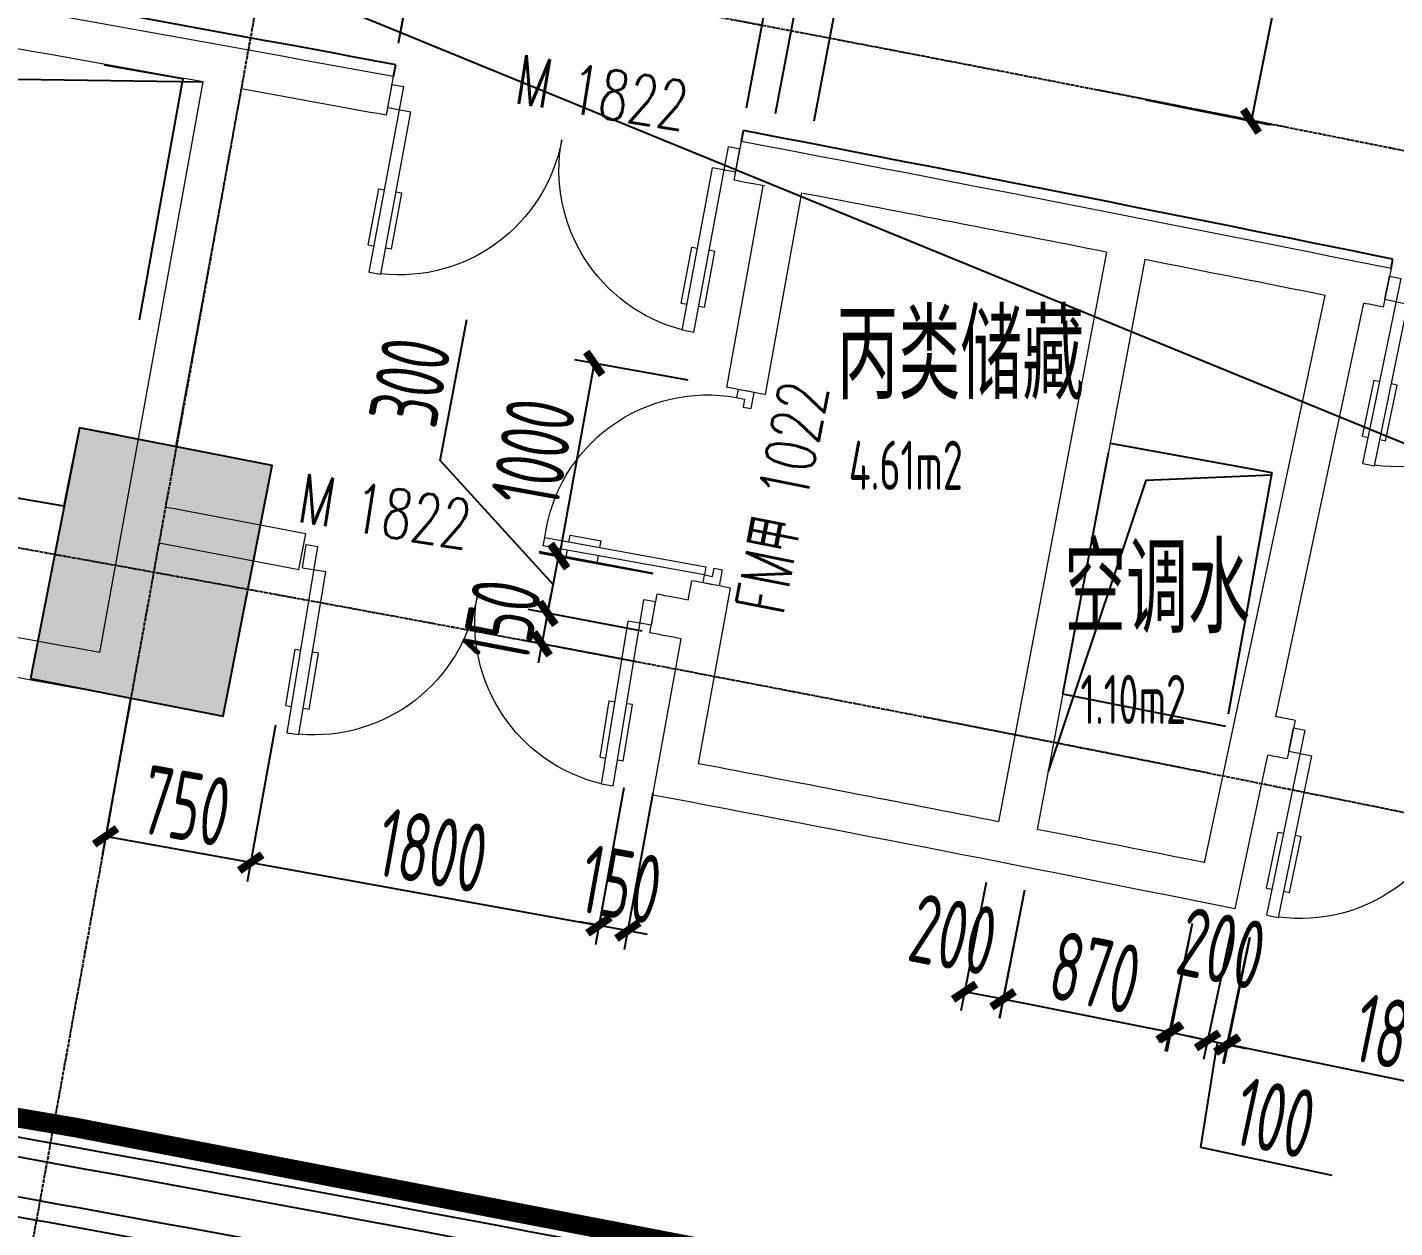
# Model space of a CAD drawing. Header units: millimetres. Extents: x 11515858 to 24947533, y -12764720 to -6305528.
# Drawn here: x 11831666 to 11838623, y -6401523 to -6395416 of the extents above; entities that cross this region are included whole.
import ezdxf
from ezdxf.enums import TextEntityAlignment as Align

# ---------------------------------------------------------------- set-up
doc = ezdxf.new("R2010")
doc.units = ezdxf.units.MM
doc.header["$LTSCALE"] = 10
for name, pattern in [('A2-RG-AXIS$0$CENTER', [2, 1.25, -0.25, 0.25, -0.25]), ('A2-RG-AXIS$0$DOTE', [2.42, 2, -0.2, 0.02, -0.2]), ('A2-RI-F3$0$DASHDOT2', [0.5, 0.25, -0.125, 0, -0.125]), ('A2-RI-F3$0$DASHED2', [0.375, 0.25, -0.125]), ('A2-RI-F3$0$HIDDEN', [0.375, 0.25, -0.125])]:
    doc.linetypes.add(name, pattern=pattern)
for name, color, linetype in [('A2-RB-F3$0$$34$A-DIMS-100', 1, 'Continuous'), ('A2-RB-F3$0$A-DIMS-100', 1, 'Continuous'), ('A2-RG-AXIS$0$A-GRID', 1, 'A2-RG-AXIS$0$CENTER'), ('A2-RI-F3$0$A-DOOR-ROLL', 2, 'A2-RI-F3$0$DASHED2'), ('A2-RI-F3$0$A-HOLE', 2, 'Continuous'), ('A2-RI-F3$0$A-STRS-HRAL', 80, 'Continuous'), ('A2-RI-F3$0$A-SYMB-AREA', 4, 'Continuous'), ('A2-RI-F3$0$A-SYMB-DOOR', 4, 'Continuous'), ('A2-RI-F3$0$A-SYMB-NAME', 4, 'Continuous'), ('A2-RI-F3$0$A-SYMB-VOID', 35, 'Continuous'), ('A2-RI-F3$0$an-door', 2, 'Continuous'), ('A2-RI-F3$0$WINDOW_TEXT', 7, 'Continuous'), ('A2-RS-F3$0$A-HATH-GRAY', 8, 'Continuous'), ('A2-RS-F3$0$A-WALL-CONC', 6, 'Continuous'), ('A2-RV-F3$0$A-STRS-HRAL', 80, 'Continuous')]:
    doc.layers.add(name, color=color, linetype=linetype)
for name, color, linetype, lineweight in [('A2-RI-F3$0$$1$A-WALL', 7, 'Continuous', 5), ('A2-RI-F3$0$A-DOOR', 32, 'Continuous', 5), ('A2-RI-F3$0$A-GLAZ', 140, 'Continuous', 5), ('A2-RI-F3$0$A-WALL', 7, 'Continuous', 5)]:
    doc.layers.add(name, color=color, linetype=linetype, lineweight=lineweight)
doc.styles.add('A2-RB-F3$0$$0$XD2008', font='hzs.shx', dxfattribs={"width": 0.7, "bigfont": 'hztxt.shx'})
doc.styles.add('A2-RB-F3$0$XD2008', font='hzs.shx', dxfattribs={"width": 0.7, "bigfont": 'hztxt.shx'})
doc.styles.add('A2-RI-F3$0$ECADI', font='hzs.shx', dxfattribs={"width": 0.7, "bigfont": 'hztxt.shx'})
doc.styles.add('A2-RI-F3$0$ECADI-TXT', font='simplex.shx', dxfattribs={"bigfont": 'hztxt.shx'})
doc.styles.add('A2-RI-F3$0$SIMPLEX', font='simplex.shx', dxfattribs={"width": 0.7})
doc.dimstyles.new('A2-RB-F3$0$$0$XD100$0', dxfattribs={"dimscale": 100, "dimtxt": 3.5, "dimasz": 1, "dimexe": 1, "dimexo": 2, "dimgap": 0.5, "dimtad": 1, "dimdec": 0, "dimdsep": 46, "dimtxsty": 'A2-RB-F3$0$$0$XD2008', "dimblk1": 'A2-RB-F3$0$$20$_ArchTick', "dimblk2": 'A2-RB-F3$0$$20$_ArchTick', "dimsah": 1, "dimcen": 2.5, "dimclrt": 4, "dimaunit": 1, "dimadec": 0, "dimazin": 0, "dimtfac": 1, "dimtdec": 0, "dimtix": 1, "dimtmove": 2, "dimatfit": 3, "dimfxl": 0, "dimtolj": 1, "dimtzin": 0, "dimarcsym": 0})
doc.dimstyles.new('A2-RB-F3$0$XD100$0', dxfattribs={"dimscale": 100, "dimtxt": 3.5, "dimasz": 1, "dimexe": 1, "dimexo": 2, "dimgap": 0.5, "dimtad": 1, "dimdec": 0, "dimdsep": 46, "dimtxsty": 'A2-RB-F3$0$XD2008', "dimblk1": 'A2-RB-F3$0$_ArchTick', "dimblk2": 'A2-RB-F3$0$_ArchTick', "dimsah": 1, "dimcen": 2.5, "dimclrt": 4, "dimaunit": 1, "dimadec": 0, "dimazin": 0, "dimtfac": 1, "dimtdec": 0, "dimtix": 1, "dimtmove": 1, "dimatfit": 3, "dimfxl": 0, "dimtolj": 1, "dimtzin": 0, "dimarcsym": 0})

# ---------------------------------------------------------------- blocks, each defined once
blk = doc.blocks.new('A2-RG-AXIS')
at = {"layer": 'A2-RG-AXIS$0$A-GRID', "linetype": 'A2-RG-AXIS$0$DOTE'}
blk.add_line((11829692, -6412654), (11836852.5, -6373096.9), dxfattribs=at)
for radius, start, end in [(304100, 75.589285, 95.407644), (300800, 75.589285, 95.407644), (293700, 75.589281, 95.407645)]:
    blk.add_arc((11778730.7, -6694178.7), radius, start, end, dxfattribs=at)
blk = doc.blocks.new('A2-RV-F3')
at = {"layer": 'A2-RV-F3$0$A-STRS-HRAL'}
for radius, start, end in [(297553.8, 79.538901, 80.680588), (297453.8, 79.54485, 80.699949)]:
    blk.add_arc((11778730.6, -6694182.5), radius, start, end, dxfattribs=at)
blk = doc.blocks.new('A2-RB-F3$0$$20$_ArchTick')
at = {"color": 0, "linetype": 'ByBlock', "const_width": 0.4}
blk.add_lwpolyline([(-0.5, -0.5), (0.5, 0.5)], dxfattribs=at)
blk = doc.blocks.new('*D1060')
at = {"layer": 'A2-RB-F3$0$$34$A-DIMS-100', "color": 0, "lineweight": -2, "ltscale": 3, "transparency": 16777216}
for p, q in [((11833555.4, -6395496.6), (11833703, -6394703.3)), ((11833684.7, -6394801.7), (11835454.6, -6395130.9)), ((11835325.3, -6395825.8), (11835472.9, -6395032.6))]:
    blk.add_line(p, q, dxfattribs=at)
at = {"layer": 'Defpoints', "color": 0, "ltscale": 3, "transparency": 16777216}
for p in [(11835454.6, -6395130.9), (11833518.8, -6395693.2), (11835288.7, -6396022.5)]:
    blk.add_point(p, dxfattribs=at)
at = {"layer": 'A2-RB-F3$0$$34$A-DIMS-100', "color": 0, "lineweight": -2, "ltscale": 3, "transparency": 16777216, "xscale": 100, "yscale": 100, "zscale": 100}
for p, rotation in [((11833684.7, -6394801.7), 169.4617773598684), ((11835454.6, -6395130.9), 349.4617773598684)]:
    blk.add_blockref('A2-RB-F3$0$$20$_ArchTick', p, dxfattribs=dict(at, rotation=rotation))
at = {"layer": 'A2-RB-F3$0$$34$A-DIMS-100', "color": 4, "ltscale": 3, "transparency": 16777216, "insert": (11834610.8, -6394745.1), "char_height": 350, "attachment_point": 5, "rotation": 349.46178, "style": 'A2-RB-F3$0$$0$XD2008'}
blk.add_mtext('\\A1;1800', dxfattribs=at)
blk = doc.blocks.new('*D1061')
at = {"layer": 'A2-RB-F3$0$$34$A-DIMS-100', "color": 0, "lineweight": -2, "ltscale": 3, "transparency": 16777216}
for p, q in [((11832817.1, -6395362.7), (11832961, -6394568.8)), ((11833681.5, -6394801.1), (11832943.2, -6394667.2)), ((11833555.4, -6395496.6), (11833699.3, -6394702.7))]:
    blk.add_line(p, q, dxfattribs=at)
at = {"layer": 'Defpoints', "color": 0, "ltscale": 3, "transparency": 16777216}
for p in [(11832943.2, -6394667.2), (11832781.4, -6395559.5), (11833519.7, -6395693.4)]:
    blk.add_point(p, dxfattribs=at)
at = {"layer": 'A2-RB-F3$0$$34$A-DIMS-100', "color": 0, "lineweight": -2, "ltscale": 3, "transparency": 16777216, "xscale": 100, "yscale": 100, "zscale": 100}
for p, rotation in [((11832943.2, -6394667.2), 169.7259665540356), ((11833681.5, -6394801.1), 349.7259665540356)]:
    blk.add_blockref('A2-RB-F3$0$$20$_ArchTick', p, dxfattribs=dict(at, rotation=rotation))
at = {"layer": 'A2-RB-F3$0$$34$A-DIMS-100', "color": 4, "ltscale": 3, "transparency": 16777216, "insert": (11833352.5, -6394512.8), "char_height": 350, "attachment_point": 5, "rotation": 349.72597, "style": 'A2-RB-F3$0$$0$XD2008'}
blk.add_mtext('\\A1;750', dxfattribs=at)
blk = doc.blocks.new('*D1062')
at = {"layer": 'A2-RB-F3$0$$34$A-DIMS-100', "color": 0, "lineweight": -2, "ltscale": 3, "transparency": 16777216}
for p, q in [((11835325.3, -6395825.8), (11835474.9, -6395033)), ((11835472.9, -6395853.7), (11835622.5, -6395060.8)), ((11835456.4, -6395131.3), (11835603.9, -6395159.1))]:
    blk.add_line(p, q, dxfattribs=at)
at = {"layer": 'Defpoints', "color": 0, "ltscale": 3, "transparency": 16777216}
for p in [(11835603.9, -6395159.1), (11835288.2, -6396022.4), (11835435.8, -6396050.2)]:
    blk.add_point(p, dxfattribs=at)
at = {"layer": 'A2-RB-F3$0$$34$A-DIMS-100', "color": 0, "lineweight": -2, "ltscale": 3, "transparency": 16777216, "xscale": 100, "yscale": 100, "zscale": 100}
for p, rotation in [((11835456.4, -6395131.3), 169.3131484996896), ((11835603.9, -6395159.1), 349.3131484996896)]:
    blk.add_blockref('A2-RB-F3$0$$20$_ArchTick', p, dxfattribs=dict(at, rotation=rotation))
at = {"layer": 'A2-RB-F3$0$$34$A-DIMS-100', "color": 4, "ltscale": 3, "transparency": 16777216, "insert": (11835492.7, -6394675.1), "char_height": 350, "attachment_point": 5, "rotation": 349.31315, "style": 'A2-RB-F3$0$$0$XD2008'}
blk.add_mtext('\\A1;150', dxfattribs=at)
blk = doc.blocks.new('*D1063')
at = {"layer": 'A2-RB-F3$0$$34$A-DIMS-100', "color": 0, "lineweight": -2, "ltscale": 3, "transparency": 16777216}
for p, q in [((11835472.9, -6395853.7), (11835623, -6395060.5)), ((11835669.4, -6395890.9), (11835819.5, -6395097.7)), ((11835604.4, -6395158.8), (11835800.9, -6395196))]:
    blk.add_line(p, q, dxfattribs=at)
at = {"layer": 'Defpoints', "color": 0, "ltscale": 3, "transparency": 16777216}
for p in [(11835800.9, -6395196), (11835435.7, -6396050.2), (11835632.2, -6396087.4)]:
    blk.add_point(p, dxfattribs=at)
at = {"layer": 'A2-RB-F3$0$$34$A-DIMS-100', "color": 0, "lineweight": -2, "ltscale": 3, "transparency": 16777216, "xscale": 100, "yscale": 100, "zscale": 100}
for p, rotation in [((11835604.4, -6395158.8), 169.2819101496355), ((11835800.9, -6395196), 349.2819101496355)]:
    blk.add_blockref('A2-RB-F3$0$$20$_ArchTick', p, dxfattribs=dict(at, rotation=rotation))
at = {"layer": 'A2-RB-F3$0$$34$A-DIMS-100', "color": 4, "ltscale": 3, "transparency": 16777216, "insert": (11836121.6, -6395049), "char_height": 350, "attachment_point": 5, "rotation": 349.28191, "style": 'A2-RB-F3$0$$0$XD2008'}
blk.add_mtext('\\A1;200', dxfattribs=at)
blk = doc.blocks.new('*D1028')
at = {"layer": 'A2-RB-F3$0$$34$A-DIMS-100', "color": 0, "lineweight": -2, "transparency": 16777216}
for p, q in [((11837753.6, -6393826.7), (11838386.1, -6393954.7)), ((11838288.1, -6393934.9), (11837891.8, -6395892.9)), ((11837357.3, -6395784.7), (11837989.8, -6395912.7))]:
    blk.add_line(p, q, dxfattribs=at)
at = {"layer": 'Defpoints', "color": 0, "transparency": 16777216}
for p in [(11837557.6, -6393787), (11837161.3, -6395745), (11837891.8, -6395892.9)]:
    blk.add_point(p, dxfattribs=at)
at = {"layer": 'A2-RB-F3$0$$34$A-DIMS-100', "color": 0, "lineweight": -2, "transparency": 16777216, "xscale": 100, "yscale": 100, "zscale": 100}
for p, rotation in [((11838288.1, -6393934.9), 78.55769477486852), ((11837891.8, -6395892.9), 258.5576947748685)]:
    blk.add_blockref('A2-RB-F3$0$$20$_ArchTick', p, dxfattribs=dict(at, rotation=rotation))
at = {"layer": 'A2-RB-F3$0$$34$A-DIMS-100', "color": 4, "transparency": 16777216, "insert": (11837869.4, -6394869.2), "char_height": 350, "attachment_point": 5, "rotation": 78.55769, "style": 'A2-RB-F3$0$$0$XD2008'}
blk.add_mtext('\\A1;2000', dxfattribs=at)
blk = doc.blocks.new('A2-RB-F3$0$_ArchTick')
at = {"color": 0, "linetype": 'ByBlock', "const_width": 0.4}
blk.add_lwpolyline([(-0.5, -0.5), (0.5, 0.5)], dxfattribs=at)
blk = doc.blocks.new('*D737')
at = {"layer": 'A2-RB-F3$0$A-DIMS-100', "color": 0, "lineweight": -2, "transparency": 16777216}
for p, q in [((11837885.8, -6400046.6), (11837753.2, -6400689.6)), ((11839648.5, -6400410), (11839516, -6401053)), ((11839536.2, -6400955), (11837773.4, -6400591.6))]:
    blk.add_line(p, q, dxfattribs=at)
at = {"layer": 'Defpoints', "color": 0, "transparency": 16777216}
for p in [(11837926.1, -6399850.7), (11839688.9, -6400214.1), (11837773.4, -6400591.6)]:
    blk.add_point(p, dxfattribs=at)
at = {"layer": 'A2-RB-F3$0$A-DIMS-100', "color": 0, "lineweight": -2, "transparency": 16777216, "xscale": 100, "yscale": 100, "zscale": 100}
for p, rotation in [((11837773.4, -6400591.6), 168.3516733498275), ((11839536.2, -6400955), 348.3516733498274)]:
    blk.add_blockref('A2-RB-F3$0$_ArchTick', p, dxfattribs=dict(at, rotation=rotation))
at = {"layer": 'A2-RB-F3$0$A-DIMS-100', "color": 4, "transparency": 16777216, "insert": (11838700.2, -6400553), "char_height": 350, "attachment_point": 5, "rotation": 348.35167, "style": 'A2-RB-F3$0$XD2008'}
blk.add_mtext('\\A1;1800', dxfattribs=at)
blk = doc.blocks.new('*D952')
at = {"layer": 'A2-RB-F3$0$A-DIMS-100', "color": 0, "lineweight": -2, "transparency": 16777216}
for p, q in [((11836739.8, -6399806), (11836610.3, -6400458.5)), ((11837593.1, -6399975.4), (11837463.6, -6400627.8)), ((11837483.1, -6400529.8), (11836629.8, -6400360.4))]:
    blk.add_line(p, q, dxfattribs=at)
at = {"layer": 'Defpoints', "color": 0, "transparency": 16777216}
for p in [(11836778.7, -6399609.9), (11837632, -6399779.2), (11836629.8, -6400360.4)]:
    blk.add_point(p, dxfattribs=at)
at = {"layer": 'A2-RB-F3$0$A-DIMS-100', "color": 0, "lineweight": -2, "transparency": 16777216, "xscale": 100, "yscale": 100, "zscale": 100}
for p, rotation in [((11836629.8, -6400360.4), 168.7752234004399), ((11837483.1, -6400529.8), 348.7752234004399)]:
    blk.add_blockref('A2-RB-F3$0$_ArchTick', p, dxfattribs=dict(at, rotation=rotation))
at = {"layer": 'A2-RB-F3$0$A-DIMS-100', "color": 4, "transparency": 16777216, "insert": (11837100.2, -6400224.4), "char_height": 350, "attachment_point": 5, "rotation": 348.77522, "style": 'A2-RB-F3$0$XD2008'}
blk.add_mtext('\\A1;870', dxfattribs=at)
blk = doc.blocks.new('*D953')
at = {"layer": 'A2-RB-F3$0$A-DIMS-100', "color": 0, "lineweight": -2, "transparency": 16777216}
for p, q in [((11836543.6, -6399767.4), (11836415.2, -6400420.1)), ((11836739.8, -6399806), (11836611.4, -6400458.7)), ((11836630.7, -6400360.6), (11836434.5, -6400322))]:
    blk.add_line(p, q, dxfattribs=at)
at = {"layer": 'Defpoints', "color": 0, "transparency": 16777216}
for p in [(11836582.2, -6399571.2), (11836778.4, -6399609.8), (11836434.5, -6400322)]:
    blk.add_point(p, dxfattribs=at)
at = {"layer": 'A2-RB-F3$0$A-DIMS-100', "color": 0, "lineweight": -2, "transparency": 16777216, "xscale": 100, "yscale": 100, "zscale": 100}
for p, rotation in [((11836434.5, -6400322), 168.8706796175767), ((11836630.7, -6400360.6), 348.8706796175767)]:
    blk.add_blockref('A2-RB-F3$0$_ArchTick', p, dxfattribs=dict(at, rotation=rotation))
at = {"layer": 'A2-RB-F3$0$A-DIMS-100', "color": 4, "transparency": 16777216, "insert": (11836377.8, -6400031.8), "char_height": 350, "attachment_point": 5, "rotation": 348.87068, "style": 'A2-RB-F3$0$XD2008'}
blk.add_mtext('\\A1;200', dxfattribs=at)
blk = doc.blocks.new('*D955')
at = {"layer": 'A2-RB-F3$0$A-DIMS-100', "color": 0, "lineweight": -2, "transparency": 16777216}
for p, q in [((11832929.2, -6398966.2), (11832785.5, -6399763.8)), ((11834700.7, -6399285.3), (11834557, -6400082.9)), ((11832803.2, -6399665.4), (11834574.7, -6399984.5))]:
    blk.add_line(p, q, dxfattribs=at)
at = {"layer": 'Defpoints', "color": 0, "transparency": 16777216}
for p in [(11832964.6, -6398769.4), (11834736.1, -6399088.5), (11834574.7, -6399984.5)]:
    blk.add_point(p, dxfattribs=at)
at = {"layer": 'A2-RB-F3$0$A-DIMS-100', "color": 0, "lineweight": -2, "transparency": 16777216, "xscale": 100, "yscale": 100, "zscale": 100}
for p, rotation in [((11832803.2, -6399665.4), 169.788481055695), ((11834574.7, -6399984.5), 349.788481055695)]:
    blk.add_blockref('A2-RB-F3$0$_ArchTick', p, dxfattribs=dict(at, rotation=rotation))
at = {"layer": 'A2-RB-F3$0$A-DIMS-100', "color": 4, "transparency": 16777216, "insert": (11833728.8, -6399603.5), "char_height": 350, "attachment_point": 5, "rotation": 349.78848, "style": 'A2-RB-F3$0$XD2008'}
blk.add_mtext('\\A1;1800', dxfattribs=at)
blk = doc.blocks.new('*D956')
at = {"layer": 'A2-RB-F3$0$A-DIMS-100', "color": 0, "lineweight": -2, "transparency": 16777216}
for p, q in [((11834700.5, -6399285.3), (11834556.1, -6400082.8)), ((11834847.9, -6399312), (11834703.5, -6400109.5)), ((11834573.9, -6399984.4), (11834475.5, -6399966.6)), ((11834573.9, -6399984.4), (11834721.4, -6400011.1)), ((11834721.4, -6400011.1), (11834819.8, -6400028.9))]:
    blk.add_line(p, q, dxfattribs=at)
at = {"layer": 'Defpoints', "color": 0, "transparency": 16777216}
for p in [(11834736.1, -6399088.5), (11834883.6, -6399115.2), (11834721.4, -6400011.1)]:
    blk.add_point(p, dxfattribs=at)
at = {"layer": 'A2-RB-F3$0$A-DIMS-100', "color": 0, "lineweight": -2, "transparency": 16777216, "xscale": 100, "yscale": 100, "zscale": 100}
for p, rotation in [((11834573.9, -6399984.4), 349.7369256102861), ((11834721.4, -6400011.1), 169.7369256102861)]:
    blk.add_blockref('A2-RB-F3$0$_ArchTick', p, dxfattribs=dict(at, rotation=rotation))
at = {"layer": 'A2-RB-F3$0$A-DIMS-100', "color": 4, "transparency": 16777216, "insert": (11834687.7, -6399776.3), "char_height": 350, "attachment_point": 5, "rotation": 349.73693, "style": 'A2-RB-F3$0$XD2008'}
blk.add_mtext('\\A1;150', dxfattribs=at)
blk = doc.blocks.new('*D957')
at = {"layer": 'A2-RB-F3$0$A-DIMS-100', "color": 0, "lineweight": -2, "transparency": 16777216}
for p, q in [((11832190.8, -6398832.6), (11832046.5, -6399630.1)), ((11832929, -6398966.2), (11832784.6, -6399763.7)), ((11832802.4, -6399665.3), (11832064.3, -6399531.7))]:
    blk.add_line(p, q, dxfattribs=at)
at = {"layer": 'Defpoints', "color": 0, "transparency": 16777216}
for p in [(11832226.5, -6398635.8), (11832964.6, -6398769.4), (11832064.3, -6399531.7)]:
    blk.add_point(p, dxfattribs=at)
at = {"layer": 'A2-RB-F3$0$A-DIMS-100', "color": 0, "lineweight": -2, "transparency": 16777216, "xscale": 100, "yscale": 100, "zscale": 100}
for p, rotation in [((11832064.3, -6399531.7), 169.7377216622594), ((11832802.4, -6399665.3), 349.7377216622594)]:
    blk.add_blockref('A2-RB-F3$0$_ArchTick', p, dxfattribs=dict(at, rotation=rotation))
at = {"layer": 'A2-RB-F3$0$A-DIMS-100', "color": 4, "transparency": 16777216, "insert": (11832473.4, -6399377.1), "char_height": 350, "attachment_point": 5, "rotation": 349.73772, "style": 'A2-RB-F3$0$XD2008'}
blk.add_mtext('\\A1;750', dxfattribs=at)
blk = doc.blocks.new('*D959')
at = {"layer": 'A2-RB-F3$0$A-DIMS-100', "color": 0, "lineweight": -2, "transparency": 16777216}
for p, q in [((11837786.9, -6400025.5), (11837650.3, -6400667.7)), ((11837884.5, -6400046.3), (11837747.9, -6400688.4)), ((11837671.1, -6400569.9), (11837573.3, -6400549.1)), ((11837719.9, -6400580.3), (11837634.7, -6401113.2)), ((11837768.7, -6400590.6), (11837671.1, -6400569.9)), ((11837768.7, -6400590.6), (11837671.1, -6400569.9)), ((11837768.7, -6400590.6), (11837866.6, -6400611.4)), ((11837634.7, -6401113.2), (11838303, -6401255.4))]:
    blk.add_line(p, q, dxfattribs=at)
at = {"layer": 'Defpoints', "color": 0, "transparency": 16777216}
for p in [(11837828.5, -6399829.9), (11837926.1, -6399850.7), (11837671.1, -6400569.9)]:
    blk.add_point(p, dxfattribs=at)
at = {"layer": 'A2-RB-F3$0$A-DIMS-100', "color": 0, "lineweight": -2, "transparency": 16777216, "xscale": 100, "yscale": 100, "zscale": 100}
for p, rotation in [((11837671.1, -6400569.9), 347.9908717001107), ((11837768.7, -6400590.6), 167.9908717001107)]:
    blk.add_blockref('A2-RB-F3$0$_ArchTick', p, dxfattribs=dict(at, rotation=rotation))
at = {"layer": 'A2-RB-F3$0$A-DIMS-100', "color": 4, "transparency": 16777216, "insert": (11838015.7, -6400964.2), "char_height": 350, "attachment_point": 5, "rotation": 347.99087, "style": 'A2-RB-F3$0$XD2008'}
blk.add_mtext('\\A1;100', dxfattribs=at)
blk = doc.blocks.new('*D960')
at = {"layer": 'A2-RB-F3$0$A-DIMS-100', "color": 0, "lineweight": -2, "transparency": 16777216}
for p, q in [((11837593.1, -6399975.4), (11837454.7, -6400626.1)), ((11837788.7, -6400017), (11837650.3, -6400667.7)), ((11837671.1, -6400569.9), (11837475.5, -6400528.3))]:
    blk.add_line(p, q, dxfattribs=at)
at = {"layer": 'Defpoints', "color": 0, "transparency": 16777216}
for p in [(11837634.7, -6399779.7), (11837830.3, -6399821.4), (11837475.5, -6400528.3)]:
    blk.add_point(p, dxfattribs=at)
at = {"layer": 'A2-RB-F3$0$A-DIMS-100', "color": 0, "lineweight": -2, "transparency": 16777216, "xscale": 100, "yscale": 100, "zscale": 100}
for p, rotation in [((11837475.5, -6400528.3), 167.9908716998356), ((11837671.1, -6400569.9), 347.9908716998356)]:
    blk.add_blockref('A2-RB-F3$0$_ArchTick', p, dxfattribs=dict(at, rotation=rotation))
at = {"layer": 'A2-RB-F3$0$A-DIMS-100', "color": 4, "transparency": 16777216, "insert": (11837743.2, -6400102.1), "char_height": 350, "attachment_point": 5, "rotation": 347.99087, "style": 'A2-RB-F3$0$XD2008'}
blk.add_mtext('\\A1;200', dxfattribs=at)
blk = doc.blocks.new('*D1009')
at = {"layer": 'A2-RB-F3$0$A-DIMS-100', "color": 0, "lineweight": -2, "transparency": 16777216}
for p, q in [((11834550.3, -6397125.2), (11834372.2, -6398109.3)), ((11835028, -6397211.7), (11834451.9, -6397107.4)), ((11834849.8, -6398195.8), (11834273.8, -6398091.5))]:
    blk.add_line(p, q, dxfattribs=at)
at = {"layer": 'Defpoints', "color": 0, "transparency": 16777216}
for p in [(11835224.8, -6397247.4), (11834372.2, -6398109.3), (11835046.6, -6398231.4)]:
    blk.add_point(p, dxfattribs=at)
at = {"layer": 'A2-RB-F3$0$A-DIMS-100', "color": 0, "lineweight": -2, "transparency": 16777216, "xscale": 100, "yscale": 100, "zscale": 100}
for p, rotation in [((11834550.3, -6397125.2), 79.73693983042891), ((11834372.2, -6398109.3), 259.7369398304289)]:
    blk.add_blockref('A2-RB-F3$0$_ArchTick', p, dxfattribs=dict(at, rotation=rotation))
at = {"layer": 'A2-RB-F3$0$A-DIMS-100', "color": 4, "transparency": 16777216, "insert": (11834239.9, -6397577.2), "char_height": 350, "attachment_point": 5, "rotation": 79.73694, "style": 'A2-RB-F3$0$XD2008'}
blk.add_mtext('\\A1;1000', dxfattribs=at)
blk = doc.blocks.new('*D1010')
at = {"layer": 'A2-RB-F3$0$A-DIMS-100', "color": 0, "lineweight": -2, "transparency": 16777216}
for p, q in [((11833765.8, -6397619.8), (11833902.3, -6396902.6)), ((11834340.9, -6398249.8), (11833765.8, -6397619.8)), ((11834850.2, -6398194), (11834270.7, -6398083.7)), ((11834368.9, -6398102.4), (11834312.9, -6398397.1)), ((11834794.1, -6398488.7), (11834214.6, -6398378.4))]:
    blk.add_line(p, q, dxfattribs=at)
at = {"layer": 'Defpoints', "color": 0, "transparency": 16777216}
for p in [(11835046.6, -6398231.4), (11834312.9, -6398397.1), (11834990.6, -6398526.1)]:
    blk.add_point(p, dxfattribs=at)
at = {"layer": 'A2-RB-F3$0$A-DIMS-100', "color": 0, "lineweight": -2, "transparency": 16777216, "xscale": 100, "yscale": 100, "zscale": 100}
for p, rotation in [((11834368.9, -6398102.4), 79.22597475086594), ((11834312.9, -6398397.1), 259.2259747508659)]:
    blk.add_blockref('A2-RB-F3$0$_ArchTick', p, dxfattribs=dict(at, rotation=rotation))
at = {"layer": 'A2-RB-F3$0$A-DIMS-100', "color": 4, "transparency": 16777216, "insert": (11833613, -6397219.1), "char_height": 350, "attachment_point": 5, "rotation": 79.22597, "style": 'A2-RB-F3$0$XD2008'}
blk.add_mtext('\\A1;300', dxfattribs=at)
blk = doc.blocks.new('*D1011')
at = {"layer": 'A2-RB-F3$0$A-DIMS-100', "color": 0, "lineweight": -2, "transparency": 16777216}
for p, q in [((11834312.9, -6398397.1), (11834331.5, -6398298.9)), ((11834794.1, -6398488.7), (11834214.6, -6398378.4)), ((11834312.9, -6398397.1), (11834283.3, -6398552.2)), ((11834764.6, -6398643.8), (11834185.1, -6398533.5)), ((11834283.3, -6398552.2), (11834264.6, -6398650.5))]:
    blk.add_line(p, q, dxfattribs=at)
at = {"layer": 'Defpoints', "color": 0, "transparency": 16777216}
for p in [(11834283.3, -6398552.2), (11834990.6, -6398526.1), (11834961.1, -6398681.2)]:
    blk.add_point(p, dxfattribs=at)
at = {"layer": 'A2-RB-F3$0$A-DIMS-100', "color": 0, "lineweight": -2, "transparency": 16777216, "xscale": 100, "yscale": 100, "zscale": 100}
for p, rotation in [((11834312.9, -6398397.1), 259.2259747511472), ((11834283.3, -6398552.2), 79.22597475114719)]:
    blk.add_blockref('A2-RB-F3$0$_ArchTick', p, dxfattribs=dict(at, rotation=rotation))
at = {"layer": 'A2-RB-F3$0$A-DIMS-100', "color": 4, "transparency": 16777216, "insert": (11834077.1, -6398432.6), "char_height": 350, "attachment_point": 5, "rotation": 79.22597, "style": 'A2-RB-F3$0$XD2008'}
blk.add_mtext('\\A1;150', dxfattribs=at)
blk = doc.blocks.new('A2-RI-F3$0$$DorLib2D$00000011')
for p, q in [((-0.4667, 0.4709), (-0.4667, -0.0625)), ((-0.4667, 0.4709), (-0.4333, 0.4709)), ((-0.4333, 0.4709), (-0.4333, 0.0042)), ((0.4333, 0.4709), (0.4333, 0.0042)), ((0.4667, 0.4709), (0.4333, 0.4709)), ((0.4667, 0.4709), (0.4667, -0.0625)), ((-0.4833, 0.3962), (-0.4667, 0.3962)), ((-0.4167, 0.3962), (-0.4333, 0.3962)), ((0.4167, 0.3962), (0.4333, 0.3962)), ((0.4833, 0.3962), (0.4667, 0.3962)), ((-0.4833, 0.2346), (-0.4667, 0.2346)), ((-0.4167, 0.2346), (-0.4333, 0.2346)), ((0.4167, 0.2346), (0.4333, 0.2346)), ((0.4833, 0.2346), (0.4667, 0.2346)), ((-0.5, 0.0042), (-0.4333, 0.0042)), ((-0.5, 0.0042), (-0.5, -0.0625)), ((0.5, 0.0042), (0.4333, 0.0042)), ((0.5, 0.0042), (0.5, -0.0625)), ((-0.5, -0.0625), (-0.4667, -0.0625)), ((0.5, -0.0625), (0.4667, -0.0625))]:
    blk.add_line(p, q)
at = {"lineweight": 13}
for p, q in [((-0.4833, 0.3962), (-0.4833, 0.2346)), ((-0.4167, 0.3962), (-0.4167, 0.2346)), ((0.4167, 0.3962), (0.4167, 0.2346)), ((0.4833, 0.3962), (0.4833, 0.2346))]:
    blk.add_line(p, q, dxfattribs=at)
for centre, start, end in [((-0.4667, 0.0042), 0, 85.904), ((0.4667, 0.0042), 94.096, 180)]:
    blk.add_arc(centre, 0.4667, start, end, dxfattribs=at)
blk = doc.blocks.new('A2-RI-F3$0$door-doublewing')
at = {"layer": 'A2-RI-F3$0$A-DOOR', "color": 4, "xscale": -0.9999999999999998, "rotation": 180}
blk.add_blockref('A2-RI-F3$0$$DorLib2D$00000011', (0, -0.0291), dxfattribs=at)
at = {"layer": 'A2-RI-F3$0$WINDOW_TEXT', "style": 'A2-RI-F3$0$SIMPLEX', "flags": 9}
blk.add_attdef('A', text='', height=1, dxfattribs=at).set_placement((0, 1.5), align=Align.MIDDLE)
blk = doc.blocks.new('A2-RI-F3$0$5erhfh')
at = {"layer": 'A2-RI-F3$0$A-SYMB-AREA', "style": 'A2-RI-F3$0$ECADI', "width": 0.7}
blk.add_attdef('340M2', text='', height=2.5, dxfattribs=at).set_placement((0, 1.25), align=Align.MIDDLE_LEFT)
at = {"layer": 'A2-RI-F3$0$A-SYMB-NAME', "style": 'A2-RI-F3$0$ECADI', "width": 0.7}
blk.add_attdef('CHINESENAME', (-12.292, 3.087), '', height=4.5, dxfattribs=at)
blk = doc.blocks.new('A2-RI-F3$0$door-1000')
for p, q in [((0.6493, 0.6471), (0.7083, 0.7059)), ((0.7083, 0.7059), (0.7083, 0.7059)), ((0.7083, 0.7059), (0.7672, 0.6469)), ((0.6787, 0.6175), (0.6493, 0.6471)), ((0.7082, 0.647), (0.6787, 0.6175)), ((0.7376, 0.6174), (0.7082, 0.647)), ((0.7672, 0.6469), (0.7376, 0.6174)), ((0.059, 0.0588), (0, 0)), ((0, 0), (0.0588, -0.059)), ((0, 0), (0, 0)), ((0.0589, -0.0001), (0.0884, 0.0293)), ((0.0884, 0.0293), (0.059, 0.0588)), ((0.0588, -0.059), (0.0883, -0.0296)), ((0.0883, -0.0296), (0.0589, -0.0001)), ((0.1179, -0.0002), (0.0883, -0.0296)), ((0.0883, -0.0296), (0.6766, -0.6199)), ((0.7061, -0.5905), (0.1179, -0.0002)), ((0.5051, -0.3888), (0.5301, -0.3639)), ((0.4506, -0.4431), (0.4756, -0.4182)), ((0.6183, -0.5024), (0.6432, -0.4775)), ((0.5638, -0.5566), (0.5888, -0.5318)), ((0.6766, -0.6199), (0.7061, -0.5905))]:
    blk.add_line(p, q)
at = {"lineweight": 13}
for p, q in [((0.6432, -0.4775), (0.5301, -0.3639)), ((0.5638, -0.5566), (0.4506, -0.4431))]:
    blk.add_line(p, q, dxfattribs=at)
blk.add_arc((0.1481, 0.0285), 0.8333, 312.03498, 44.97267, dxfattribs=at)
blk = doc.blocks.new('A2-RI-F3$0$ECADI-TAG-DOOR')
blk = doc.blocks.new('A2-RI-F3')
at = {"layer": 'A2-RI-F3$0$$1$A-WALL'}
for centre, radius, start, end in [((11778730.7, -6694178.7), 303300, 79.776904, 80.582032), ((11778730.7, -6694178.7), 303500, 79.597927, 80.293387), ((11778730.7, -6694178.7), 303300, 79.597892, 79.7395), ((11780422.1, -6685525.8), 294683.5, 78.612726, 79.267409), ((11778730.7, -6694178.7), 303300, 79.228315, 79.257865), ((11778730.7, -6694178.7), 303300, 78.893571, 79.190533), ((11778730.7, -6694178.7), 303300, 78.679083, 78.855788)]:
    blk.add_arc(centre, radius, start, end, dxfattribs=at)
at = {"layer": 'A2-RI-F3$0$A-DOOR-ROLL', "linetype": 'A2-RI-F3$0$DASHDOT2', "const_width": 100}
blk.add_lwpolyline([(11837257.3, -6407185.6), (11838263, -6402236.7, 0.016293), (11819125.2, -6398979.6)], format="xyb", dxfattribs=at)
at = {"layer": 'A2-RI-F3$0$A-GLAZ'}
blk.add_arc((11778730.7, -6694178.7), 292900, 76.321235, 95.292728, dxfattribs=at)
at = {"layer": 'A2-RI-F3$0$A-HOLE', "linetype": 'A2-RI-F3$0$HIDDEN', "ltscale": 500}
for points in [[(11828361.3, -6394966.9), (11832457.5, -6395676), (11832128.3, -6397491.4), (11831931.3, -6397452.6), (11831852.6, -6397852.7), (11828024.2, -6397191.8), (11828361.3, -6394966.9)], [(11837175.6, -6397531.3), (11837998.6, -6397680.3), (11837764.5, -6398973.5), (11836933.8, -6398808.6), (11837175.6, -6397531.3)]]:
    blk.add_lwpolyline(points, dxfattribs=at)
at = {"layer": 'A2-RI-F3$0$A-STRS-HRAL'}
for radius, start, end in [(297853.8, 77.025917, 80.699528), (297753.8, 77.006867, 80.68039)]:
    blk.add_arc((11778730.6, -6694182.5), radius, start, end, dxfattribs=at)
at = {"layer": 'A2-RI-F3$0$A-SYMB-VOID', "ltscale": 500}
for points in [[(11828029.3, -6397192.7), (11828790.5, -6395639.5), (11832560.8, -6395693.9)], [(11837996.1, -6397694.1), (11837356.1, -6397720.7), (11836859.4, -6399201.6)]]:
    blk.add_lwpolyline(points, dxfattribs=at)
at = {"layer": 'A2-RI-F3$0$A-WALL'}
for p, q in [((11833493.1, -6395863.5), (11833529.1, -6395666.8)), ((11832035.4, -6398596.7), (11832560.8, -6395693.9)), ((11832421.9, -6397548.9), (11832755.7, -6395729.1)), ((11835262.5, -6396193.8), (11835299.6, -6395997.2)), ((11835224.8, -6397247.4), (11835410.5, -6396221.9)), ((11835421.3, -6397284.6), (11835607.3, -6396257.5)), ((11837156, -6396559.2), (11836607.4, -6399457.8)), ((11837352.3, -6396597.8), (11836803.6, -6399496.4)), ((11838604.3, -6396643.2), (11838564.1, -6396839.1)), ((11837655.9, -6399665.7), (11838269.8, -6396780)), ((11838018.5, -6398922.4), (11838465.9, -6396819.3)), ((11833048, -6398175), (11833082.6, -6397992.6)), ((11835028.8, -6398329.8), (11835046.6, -6398231.4)), ((11834833.3, -6398496.4), (11834870.4, -6398299.9)), ((11835081.4, -6399162.2), (11835243.1, -6398268.7)), ((11834849.2, -6399321.6), (11834993.2, -6398526.6)), ((11838115.8, -6398942), (11838075.7, -6399137.9)), ((11837810.4, -6399900.6), (11837976.9, -6399118.1))]:
    blk.add_line(p, q, dxfattribs=at)
for centre, radius, start, end in [((11811908.4, -6529163.6), 134982.6, 78.610642, 78.653176), ((11779103.9, -6693732.6), 301750, 79.243467, 79.281444), ((11778730.7, -6694178.6), 300349.9, 79.777272, 80.574143), ((11776874, -6693341.6), 300650, 79.22474, 79.362894), ((11778730.7, -6694178.6), 300149.9, 79.7395, 80.611784), ((11777024, -6693355.5), 300450, 79.253324, 79.39127), ((11779103.9, -6693732.6), 300750, 79.241827, 79.27993), ((11779103.9, -6693732.6), 300650, 79.279778, 79.310496), ((11779103.9, -6693732.6), 300450, 79.279474, 79.310496), ((11778730.7, -6694178.7), 301150, 78.627055, 78.645942), ((11778730.7, -6694178.7), 300950, 78.627194, 78.646378), ((11778730.7, -6694178.6), 300349.9, 78.889756, 79.186276), ((11778730.7, -6694178.6), 300149.9, 78.648125, 79.224089), ((11778730.7, -6694178.6), 300349.9, 78.685843, 78.851603)]:
    blk.add_arc(centre, radius, start, end, dxfattribs=at)
at = {"layer": 'A2-RI-F3$0$an-door'}
for p, q in [((11833529.1, -6395666.8), (11833540.4, -6395606)), ((11835299.6, -6395997.2), (11835310.5, -6395940.9)), ((11838604.2, -6396643.3), (11838614.1, -6396595.2))]:
    blk.add_line(p, q, dxfattribs=at)
for centre, radius, start, end in [((11778093.7, -6693540.5), 303050, 79.457647, 80.135597), ((11778844.6, -6689682.1), 299119.2, 78.473675, 79.118767)]:
    blk.add_arc(centre, radius, start, end, dxfattribs=at)
at = {"layer": 'Defpoints', "color": 3}
blk.add_line((11829253.4, -6393672.7), (11872937.2, -6411574.2), dxfattribs=at)
at = {"linetype": 'A2-RI-F3$0$HIDDEN', "ltscale": 3}
blk.add_blockref('A2-RG-AXIS', (0, 0), dxfattribs=at)
ref = blk.add_blockref('A2-RI-F3$0$5erhfh', (11837551.5, -6398423.5), dxfattribs=dict(xscale=100, yscale=100, zscale=100))
ref.add_attrib('340M2', '4.61m2', (11835845, -6397768.9), dxfattribs={"layer": 'A2-RI-F3$0$A-SYMB-AREA', "height": 250, "style": 'A2-RI-F3$0$ECADI', "width": 0.7})
ref.add_attrib('CHINESENAME', '丙类储藏', (11835783.2, -6397308.9), dxfattribs={"layer": 'A2-RI-F3$0$A-SYMB-NAME', "height": 450, "style": 'A2-RI-F3$0$ECADI', "width": 0.7})
ref = blk.add_blockref('A2-RI-F3$0$5erhfh', (11838741, -6399703.6), dxfattribs=dict(xscale=100, yscale=100, zscale=100))
ref.add_attrib('340M2', '1.10m2', (11837024.1, -6398960.1), dxfattribs={"layer": 'A2-RI-F3$0$A-SYMB-AREA', "height": 250, "style": 'A2-RI-F3$0$ECADI', "width": 0.7})
ref.add_attrib('CHINESENAME', '空调水', (11836941.4, -6398498.1), dxfattribs={"layer": 'A2-RI-F3$0$A-SYMB-NAME', "height": 450, "style": 'A2-RI-F3$0$ECADI', "width": 0.7})
at = {"layer": 'A2-RI-F3$0$A-DOOR'}
for name, p, xscale, yscale, zscale, rotation in [('A2-RI-F3$0$door-doublewing', (11834395.9, -6395929.7), 1799.999999997708, 1799.999999997708, 1799.999999997708, 349.4617773596244), ('A2-RI-F3$0$door-doublewing', (11839465.8, -6396922.2), 1799.999999998094, 1799.999999998094, 1799.999999998094, 348.3514451562311), ('A2-RI-F3$0$door-1000', (11835185.9, -6398257.4), -999.9999995612365, 999.9999995612365, 999.9999995612365, 304.6379340731291), ('A2-RI-F3$0$door-doublewing', (11833963.8, -6398252.3), 1799.999999998335, 1799.999999998335, 1799.999999998335, 350.6745748570877), ('A2-RI-F3$0$door-doublewing', (11838977.4, -6399220.8), 1799.999999998094, 1799.999999998094, 1799.999999998094, 348.3514451562311)]:
    blk.add_blockref(name, p, dxfattribs=dict(at, xscale=xscale, yscale=yscale, zscale=zscale, rotation=rotation))
at = {"layer": 'A2-RI-F3$0$A-SYMB-DOOR'}
ref = blk.add_blockref('A2-RI-F3$0$ECADI-TAG-DOOR', (11834426.8, -6396584.1), dxfattribs=dict(at, xscale=99.99999999937754, yscale=99.99999999937754, zscale=99.99999999937754, rotation=350.9590107909631))
ref.add_attrib('门窗主编号1', 'M', dxfattribs={"height": 250, "rotation": 350.95901, "style": 'A2-RI-F3$0$ECADI-TXT', "width": 0.7}).set_placement((11834314.2, -6395828.6), align=Align.RIGHT)
ref.add_attrib('门窗主编号2', '1822', (11834411.2, -6395848.3, 333.3), dxfattribs={"height": 250, "rotation": 350.95901, "style": 'A2-RI-F3$0$ECADI-TXT', "width": 0.7})
ref = blk.add_blockref('A2-RI-F3$0$ECADI-TAG-DOOR', (11836365.3, -6397848.7), dxfattribs=dict(at, xscale=100.0000000007195, yscale=100.0000000007195, zscale=100.0000000007195, rotation=78.87435844878705))
ref.add_attrib('门窗主编号1', 'FM甲', dxfattribs={"height": 250, "rotation": 78.87436, "style": 'A2-RI-F3$0$ECADI-TXT', "width": 0.7}).set_placement((11835606.2, -6397933.8), align=Align.RIGHT)
ref.add_attrib('门窗主编号2', '1022', (11835629.5, -6397837.6, 333.3), dxfattribs={"height": 250, "rotation": 78.87436, "style": 'A2-RI-F3$0$ECADI-TXT', "width": 0.7})
ref = blk.add_blockref('A2-RI-F3$0$ECADI-TAG-DOOR', (11833323.9, -6398714.5), dxfattribs=dict(at, xscale=99.99999999937754, yscale=99.99999999937754, zscale=99.99999999937754, rotation=350.9590107909631))
ref.add_attrib('门窗主编号1', 'M', dxfattribs={"height": 250, "rotation": 350.95901, "style": 'A2-RI-F3$0$ECADI-TXT', "width": 0.7}).set_placement((11833211.2, -6397959), align=Align.RIGHT)
ref.add_attrib('门窗主编号2', '1822', (11833308.3, -6397978.7, 333.3), dxfattribs={"height": 250, "rotation": 350.95901, "style": 'A2-RI-F3$0$ECADI-TXT', "width": 0.7})
blk = doc.blocks.new('A2-RS-F3')
at = {"layer": 'A2-RS-F3$0$A-HATH-GRAY', "ltscale": 3}
h = blk.add_hatch(color=256, dxfattribs=at)
h.paths.add_polyline_path([(11780370.9, -6378132.8), (11781370.9, -6378139.6), (11781379.7, -6376839.6), (11780379.7, -6376832.8)])
h.paths.add_polyline_path([(11771295.3, -6378216.2), (11772295, -6378194.3), (11772266.5, -6376894.6), (11771266.7, -6376916.1)])
h.paths.add_polyline_path([(11789445.2, -6378310.2), (11790444.5, -6378345.7), (11790490.7, -6377046.5), (11789491.3, -6377010.6)])
h.paths.add_polyline_path([(11794061, -6377995.6), (11794659.8, -6378034.1), (11794711.1, -6377235.6), (11794112.3, -6377197.1)])
h.paths.add_polyline_path([(11762225.8, -6378560), (11763224.5, -6378509.3), (11763158.6, -6377210.6), (11762159.9, -6377261.3)])
h.paths.add_polyline_path([(11756037.9, -6378647), (11756835.4, -6378583.6), (11756756.1, -6377586.7), (11755958.6, -6377650.1)])
h.paths.add_polyline_path([(11801644.4, -6378461.8), (11802243.1, -6378500.3), (11802294.5, -6377701.9), (11801695.7, -6377663.4)])
h.paths.add_polyline_path([(11751541.3, -6379498.7), (11752338.8, -6379435.3), (11752219.8, -6377940), (11751422.4, -6378003.4)])
h.paths.add_polyline_path([(11807663.9, -6379405.7), (11808460.5, -6379479.9), (11808571.8, -6378285.1), (11807775.3, -6378210.6)])
h.paths.add_polyline_path([(11816584.8, -6380403.2), (11817577.3, -6380525.1), (11817735.8, -6379234.7), (11816743.2, -6379112.9)])
h.paths.add_polyline_path([(11825579.4, -6381618.6), (11826568.2, -6381768.4), (11826762.9, -6380483.1), (11825774.2, -6380333.3)])
h.paths.add_polyline_path([(11793833.2, -6381538.6), (11794432, -6381577.1), (11794483.3, -6380778.7), (11793884.5, -6380740.2)])
h.paths.add_polyline_path([(11801416.6, -6382004.6), (11802015.3, -6382043.1), (11802066.7, -6381244.7), (11801467.9, -6381206.2)])
h.paths.add_polyline_path([(11834536.4, -6383084.9), (11835520.4, -6383263), (11835752, -6381983.8), (11834767.9, -6381805.7)])
h.paths.add_polyline_path([(11843441.7, -6384836.8), (11844420.2, -6385043.1), (11844688.3, -6383771), (11843709.9, -6383564.7)])
h.paths.add_polyline_path([(11849706.8, -6386047.7), (11850486.4, -6386227.4), (11850720.8, -6385255.2), (11849941.2, -6385075.5)])
h.paths.add_polyline_path([(11756683.4, -6386771.7), (11757480.7, -6386706.4), (11757402.3, -6385711.3), (11756604.9, -6385774.7)])
h.paths.add_polyline_path([(11752167.8, -6387373.9), (11752965.3, -6387310.5), (11752846.3, -6385815.2), (11752048.8, -6385878.6)])
h.paths.add_polyline_path([(11854131.9, -6387106.5), (11854911.5, -6387286.2), (11855145.9, -6386314), (11854366.3, -6386134.3)])
h.paths.add_polyline_path([(11793236.4, -6390820.6), (11793835.2, -6390859), (11793886.5, -6390060.7), (11793287.7, -6390022.2)])
h.paths.add_polyline_path([(11800819.8, -6391285.9), (11801418.6, -6391324.4), (11801469.9, -6390525.9), (11800871.2, -6390487.4)])
h.paths.add_polyline_path([(11847832.2, -6393825.3), (11848611.8, -6394005), (11848846.2, -6393032.8), (11848066.6, -6392853.1)])
h.paths.add_polyline_path([(11780263.2, -6394032.4), (11781263.2, -6394039.2), (11781272, -6392739.2), (11780272, -6392732.1)])
h.paths.add_polyline_path([(11771644.2, -6394112.4), (11772644, -6394090.4), (11772615.4, -6392790.7), (11771615.7, -6392812.3)])
h.paths.add_polyline_path([(11788881, -6394200.2), (11789880.4, -6394235.7), (11789926.5, -6392936.5), (11788927.1, -6392900.6)])
h.paths.add_polyline_path([(11793008.6, -6394363.6), (11793607.4, -6394402.1), (11793658.7, -6393603.7), (11793059.9, -6393565.2)])
h.paths.add_polyline_path([(11763031, -6394439.6), (11764029.7, -6394388.9), (11763963.9, -6393090.2), (11762965.1, -6393140.9)])
h.paths.add_polyline_path([(11757322.6, -6394796.6), (11758120, -6394731.3), (11758040.8, -6393736.3), (11757243.3, -6393799.7)])
h.paths.add_polyline_path([(11800592, -6394828.7), (11801190.8, -6394867.2), (11801242.1, -6394068.8), (11800643.4, -6394030.3)])
h.paths.add_polyline_path([(11852257.4, -6394883.9), (11853037, -6395063.6), (11853271.3, -6394091.4), (11852491.7, -6393911.7)])
h.paths.add_polyline_path([(11752786.3, -6395149.5), (11753583.8, -6395086), (11753464.9, -6393590.8), (11752667.4, -6393654.2)])
h.paths.add_polyline_path([(11806188.5, -6395237.1), (11806985.1, -6395311.3), (11807096.4, -6394116.5), (11806299.9, -6394042)])
h.paths.add_polyline_path([(11814655.7, -6396186), (11815648.4, -6396307.3), (11815806.1, -6395016.9), (11814813.5, -6394895.6)])
h.paths.add_polyline_path([(11823197.5, -6397340.4), (11824186.2, -6397490.2), (11824381, -6396204.9), (11823392.2, -6396055.1)])
h.paths.add_polyline_path([(11831681.6, -6398728.6), (11832663, -6398920.7), (11832912.6, -6397644.9), (11831931.2, -6397452.8)])
h.paths.add_polyline_path([(11840164, -6400382.5), (11841142.5, -6400588.8), (11841410.7, -6399316.8), (11840432.2, -6399110.5)])
edge = h.paths.add_edge_path()
edge.add_arc((11780719.1, -6400485.4), 450, 0, 360)
edge = h.paths.add_edge_path()
edge.add_arc((11772285.6, -6400549.4), 450, 0, 360)
edge = h.paths.add_edge_path()
edge.add_arc((11789151.8, -6400663.7), 450, 0, 360)
edge = h.paths.add_edge_path()
edge.add_arc((11763857, -6400855.6), 450, 0, 360)
h.paths.add_polyline_path([(11845945.9, -6401651.6), (11846725.5, -6401831.2), (11846959.8, -6400859), (11846180.2, -6400679.3)])
edge = h.paths.add_edge_path()
edge.add_arc((11797575.5, -6401083.9), 450, 0, 360)
edge = h.paths.add_edge_path()
edge.add_arc((11755440.6, -6401403.6), 450.5, 0, 360)
edge = h.paths.add_edge_path()
edge.add_arc((11805983.7, -6401745.9), 450, 0, 360)
h.paths.add_polyline_path([(11850371.1, -6402710), (11851150.7, -6402889.7), (11851385, -6401917.5), (11850605.5, -6401737.8)])
edge = h.paths.add_edge_path()
edge.add_arc((11814369.4, -6402649), 450, 0, 360)
edge = h.paths.add_edge_path()
edge.add_arc((11822725.7, -6403792.5), 450, 0, 360)
edge = h.paths.add_edge_path()
edge.add_arc((11831045.7, -6405175.5), 450, 0, 360)
edge = h.paths.add_edge_path()
edge.add_arc((11839322.6, -6406796.9), 450.5, 0, 360)
edge = h.paths.add_edge_path()
edge.add_arc((11847549.5, -6408655.2), 450.5, 0, 360)
at = {"layer": 'A2-RS-F3$0$A-WALL-CONC'}
blk.add_3dface([(11831681.6, -6398728.6), (11832663, -6398920.7), (11832912.6, -6397644.9), (11831931.2, -6397452.8)], dxfattribs=at)
blk = doc.blocks.new('A2-RB-F3')
at = {"layer": 'A2-RB-F3$0$$34$A-DIMS-100'}
dim = blk.add_aligned_dim(p1=(11837557.6, -6393787), p2=(11837161.3, -6395745), distance=745.3, text='2000', dimstyle='A2-RB-F3$0$$0$XD100$0', dxfattribs=at)
dim.commit()
dim.dimension.update_dxf_attribs({"geometry": '*D1028', "text_midpoint": (11837869.4, -6394869.2)})
at = {"layer": 'A2-RB-F3$0$$34$A-DIMS-100', "ltscale": 3}
for p1, p2, distance, picture, middle in [((11833519.7, -6395693.4), (11832781.4, -6395559.5), -906.8, '*D1061', (11833352.5, -6394512.8)), ((11833518.8, -6395693.2), (11835288.7, -6396022.5), 906.8, '*D1060', (11834610.8, -6394745.1))]:
    dim = blk.add_aligned_dim(p1=p1, p2=p2, distance=distance, dimstyle='A2-RB-F3$0$$0$XD100$0', dxfattribs=at)
    dim.commit()
    dim.dimension.update_dxf_attribs({"geometry": picture, "text_midpoint": middle})
for base, p1, p2, angle, picture, middle in [((11835603.9, -6395159.1), (11835288.2, -6396022.4), (11835435.8, -6396050.2), 349.31315, '*D1062', (11835492.7, -6394675.1)), ((11835800.9, -6395196), (11835435.7, -6396050.2), (11835632.2, -6396087.4), 349.28191, '*D1063', (11836121.6, -6395049))]:
    dim = blk.add_linear_dim(base=base, p1=p1, p2=p2, angle=angle, dimstyle='A2-RB-F3$0$$0$XD100$0', dxfattribs=at)
    dim.commit()
    dim.dimension.update_dxf_attribs({"geometry": picture, "text_midpoint": middle, "dimtype": 129})
at = {"layer": 'A2-RB-F3$0$A-DIMS-100'}
for base, p1, p2, angle, picture, middle in [((11834312.9, -6398397.1), (11835046.6, -6398231.4), (11834990.6, -6398526.1), 259.22597, '*D1010', (11833775.1, -6397570.7)), ((11836434.5, -6400322), (11836778.4, -6399609.8), (11836582.2, -6399571.2), 168.87068, '*D953', (11836334.3, -6400252.6)), ((11837475.5, -6400528.3), (11837830.3, -6399821.4), (11837634.7, -6399779.7), 167.99087, '*D960', (11837696.4, -6400322.2)), ((11837671.1, -6400569.9), (11837926.1, -6399850.7), (11837828.5, -6399829.9), 167.99087, '*D959', (11837683.6, -6401123.6))]:
    dim = blk.add_linear_dim(base=base, p1=p1, p2=p2, angle=angle, dimstyle='A2-RB-F3$0$XD100$0', dxfattribs=at)
    dim.commit()
    dim.dimension.update_dxf_attribs({"geometry": picture, "text_midpoint": middle, "dimtype": 129})
for p1, p2, distance, picture, middle in [((11835224.8, -6397247.4), (11835046.6, -6398231.4), -685.4, '*D1009', (11834239.9, -6397577.2)), ((11832964.6, -6398769.4), (11832226.5, -6398635.8), 910.5, '*D957', (11832473.4, -6399377.1)), ((11832964.6, -6398769.4), (11834736.1, -6399088.5), -910.4, '*D955', (11833728.8, -6399603.5)), ((11834736.1, -6399088.5), (11834883.6, -6399115.2), -910.4, '*D956', (11834687.7, -6399776.3)), ((11837632, -6399779.2), (11836778.7, -6399609.9), 765.2, '*D952', (11837100.2, -6400224.4)), ((11839688.9, -6400214.1), (11837926.1, -6399850.7), 756.5, '*D737', (11838700.2, -6400553))]:
    dim = blk.add_aligned_dim(p1=p1, p2=p2, distance=distance, dimstyle='A2-RB-F3$0$XD100$0', dxfattribs=at)
    dim.commit()
    dim.dimension.update_dxf_attribs({"geometry": picture, "text_midpoint": middle})
dim = blk.add_aligned_dim(p1=(11834990.6, -6398526.1), p2=(11834961.1, -6398681.2), distance=-689.9, text='150', dimstyle='A2-RB-F3$0$XD100$0', dxfattribs=at)
dim.commit()
dim.dimension.update_dxf_attribs({"geometry": '*D1011', "text_midpoint": (11834077.1, -6398432.6)})

msp = doc.modelspace()

# ---------------------------------------------------------------- block references
for name in ['A2-RB-F3', 'A2-RI-F3', 'A2-RG-AXIS', 'A2-RS-F3', 'A2-RV-F3']:
    msp.add_blockref(name, (0, 0))

doc.saveas('drawing.dxf')
